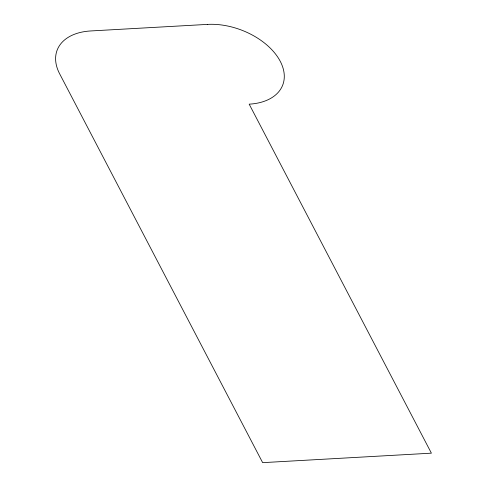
<?xml version="1.0" encoding="UTF-8"?>
<svg xmlns="http://www.w3.org/2000/svg" width="487" height="487" viewBox="0 0 487 487"><rect width="100%" height="100%" fill="white"/><g stroke="black" fill="none" stroke-linecap="round" stroke-linejoin="round"><path stroke-width="0.73" d="M207.535 24.393L90.716 30.955A58.197 36.628 20.8 0 0 59.621 73.762L262.657 462.65L431.397 453.166L249.18 104.163A58.197 36.628 20.8 0 0 280.275 61.356A58.197 36.628 20.8 0 0 207.535 24.393"/></g></svg>
